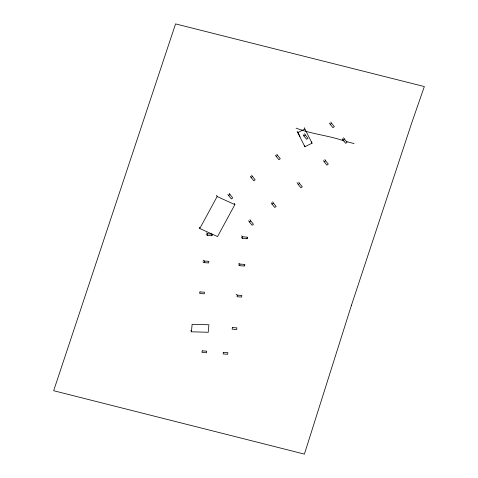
<?xml version="1.0" encoding="UTF-8"?>
<svg xmlns="http://www.w3.org/2000/svg" width="478" height="478" viewBox="0 0 478 478"><rect width="100%" height="100%" fill="white"/><g stroke="black" fill="none" stroke-linecap="round" stroke-linejoin="round"><path stroke-width="0.72" d="M191.445 331.81L192.114 324.293L208.898 324.759L208.229 332.276L191.445 331.81L190.847 330.525M212.62 234.513L211.826 235.72L207.309 235.397L207.53 233.79L206.382 232.917M204.339 261.036L208.862 261.358L208.641 262.966L204.124 262.643L204.339 261.036L203.192 260.163M211.826 235.72L212.047 234.112L207.53 233.79M247.771 237.518L246.983 238.725L242.46 238.403L242.681 236.795L241.533 235.923M244.981 264.806L244.192 266.007L239.669 265.69L239.89 264.083L238.743 263.211M237.309 295.141L237.088 296.748L241.611 297.071L241.826 295.464L237.309 295.141L236.162 294.269M246.983 238.725L247.198 237.118L242.681 236.795M244.192 266.007L244.407 264.4L239.89 264.083M234.25 203.258L234.883 204.608L217.538 236.568L199.798 228.508L217.137 196.548L216.51 195.197M277.557 155.35L280.269 158.696L278.913 159.724L276.2 156.384L277.557 155.35L276.792 154.119M305.257 134.921L307.969 138.262L306.613 139.295L303.9 135.949L305.257 134.921L304.492 133.685M252.426 176.406L255.138 179.752L253.782 180.78L251.07 177.434L252.426 176.406L251.661 175.175M230.008 194.54L232.72 197.886L231.364 198.92L228.651 195.574L230.008 194.54L229.243 193.309M331.595 123.288L334.307 126.628L332.951 127.662L330.238 124.316L331.595 123.288L330.83 122.051M344.303 138.943L347.016 142.289L345.66 143.316L342.947 139.97L344.303 138.943L343.539 137.712M325.584 160.751L328.296 164.097L326.94 165.125L324.227 161.785L325.584 160.751L324.819 159.521M273.392 203.09L276.105 206.436L274.748 207.464L272.036 204.118L273.392 203.09L272.627 201.853M299.569 183.433L302.281 186.779L300.925 187.806L298.212 184.46L299.569 183.433L298.804 182.196M250.747 220.92L253.46 224.266L252.103 225.299L249.391 221.953L250.747 220.92L249.982 219.689M311.435 141.894L312.038 143.179L304.904 146.752L297.752 132.597L304.88 129.03L304.283 127.746M344.082 140.932C328.416 135.37 311.531 134.145 296.067 128.14M346.221 141.5L354.049 143.591M217.137 196.548L234.883 204.608M241.312 237.53L242.46 238.403M206.161 234.525L207.309 235.397M238.522 264.818L239.669 265.69M202.977 261.771L204.124 262.643M342.182 138.739L342.947 139.97M329.473 123.085L330.238 124.316M323.463 160.548L324.227 161.785M303.136 134.718L303.9 135.949M297.065 182.614L298.212 184.46M275.436 155.147L276.2 156.384M271.271 202.887L272.036 204.118M250.305 176.203L251.07 177.434M248.626 220.722L249.391 221.953M227.887 194.343L228.651 195.574M304.88 129.03L312.038 143.179M298.045 132.609L299.993 136.469M304.301 145.467L304.904 146.752M297.149 131.313L297.752 132.597M199.195 227.223L199.798 228.508M199.935 291.897L199.714 293.504L204.237 293.827L204.459 292.219L199.935 291.897M202.194 350.846L201.973 352.453L206.496 352.776L206.711 351.169L202.194 350.846M223.351 352.352L223.13 353.959L227.653 354.282L227.869 352.674L223.351 352.352M232.368 327.561L232.147 329.169L236.67 329.491L236.891 327.884L232.368 327.561M351.485 305.155L304.408 454.1L53.661 390.717L175.563 23.9L424.339 86.548L411.689 123.043L351.485 305.155"/></g></svg>
